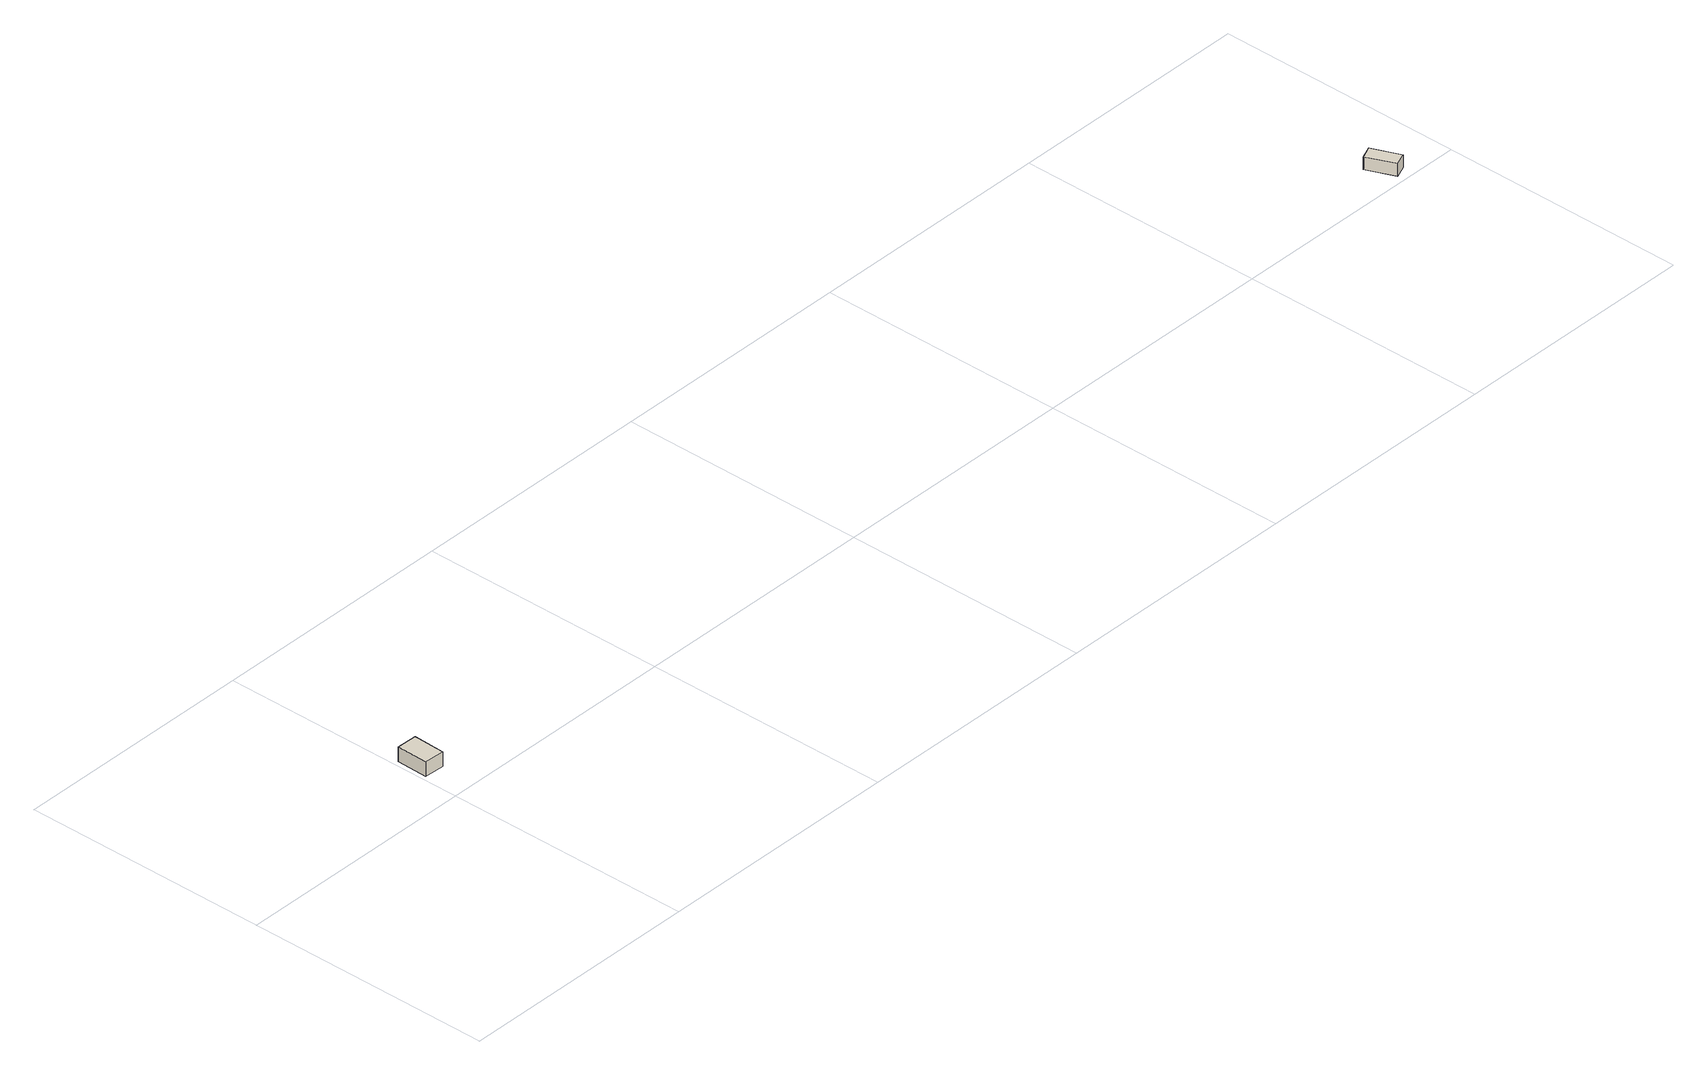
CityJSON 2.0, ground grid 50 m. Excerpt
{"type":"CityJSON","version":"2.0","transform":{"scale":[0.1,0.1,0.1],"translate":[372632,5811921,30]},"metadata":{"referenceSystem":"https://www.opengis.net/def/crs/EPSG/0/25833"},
"CityObjects":{
"building1":{"type":"Building","attributes":{"Gemeindeschluessel":"11000005","BezugspunktDach":"2200","function":"31001_1000","measuredHeight":3.41,"storeysAboveGround":1},"address":[{"country":"Germany","locality":"Berlin","thoroughfareNumber":"103 (2)","thoroughfareName":"Sakrower Kirchweg"}],"geometry":[{"type":"Solid","lod":"1","boundaries":[[[[0,1,2,3]],[[4,5,6,7]],[[4,7,3,2]],[[5,4,2,1]],[[6,5,1,0]],[[7,6,0,3]]]]}]},
"building2":{"type":"Building","attributes":{"Gemeindeschluessel":"11000005","BezugspunktDach":"2200","function":"31001_1000","measuredHeight":2.57,"storeysAboveGround":1},"address":[{"country":"Germany","locality":"Berlin","thoroughfareNumber":"7 (1)","thoroughfareName":"Am Carolinenhof"}],"geometry":[{"type":"Solid","lod":"1","boundaries":[[[[8,9,10,11]],[[12,13,14,15]],[[12,15,11,10]],[[13,12,10,9]],[[14,13,9,8]],[[15,14,8,11]]]]}]}
},
"vertices":[
[50,73,35],[52,137,35],[11,138,35],[9,75,35],[11,138,5],[52,137,5],[50,73,5],[9,75,5],
[2379,10,36],[2404,20,36],[2380,77,36],[2355,66,36],[2380,77,10],[2404,20,10],[2379,10,10],[2355,66,10]
]}
